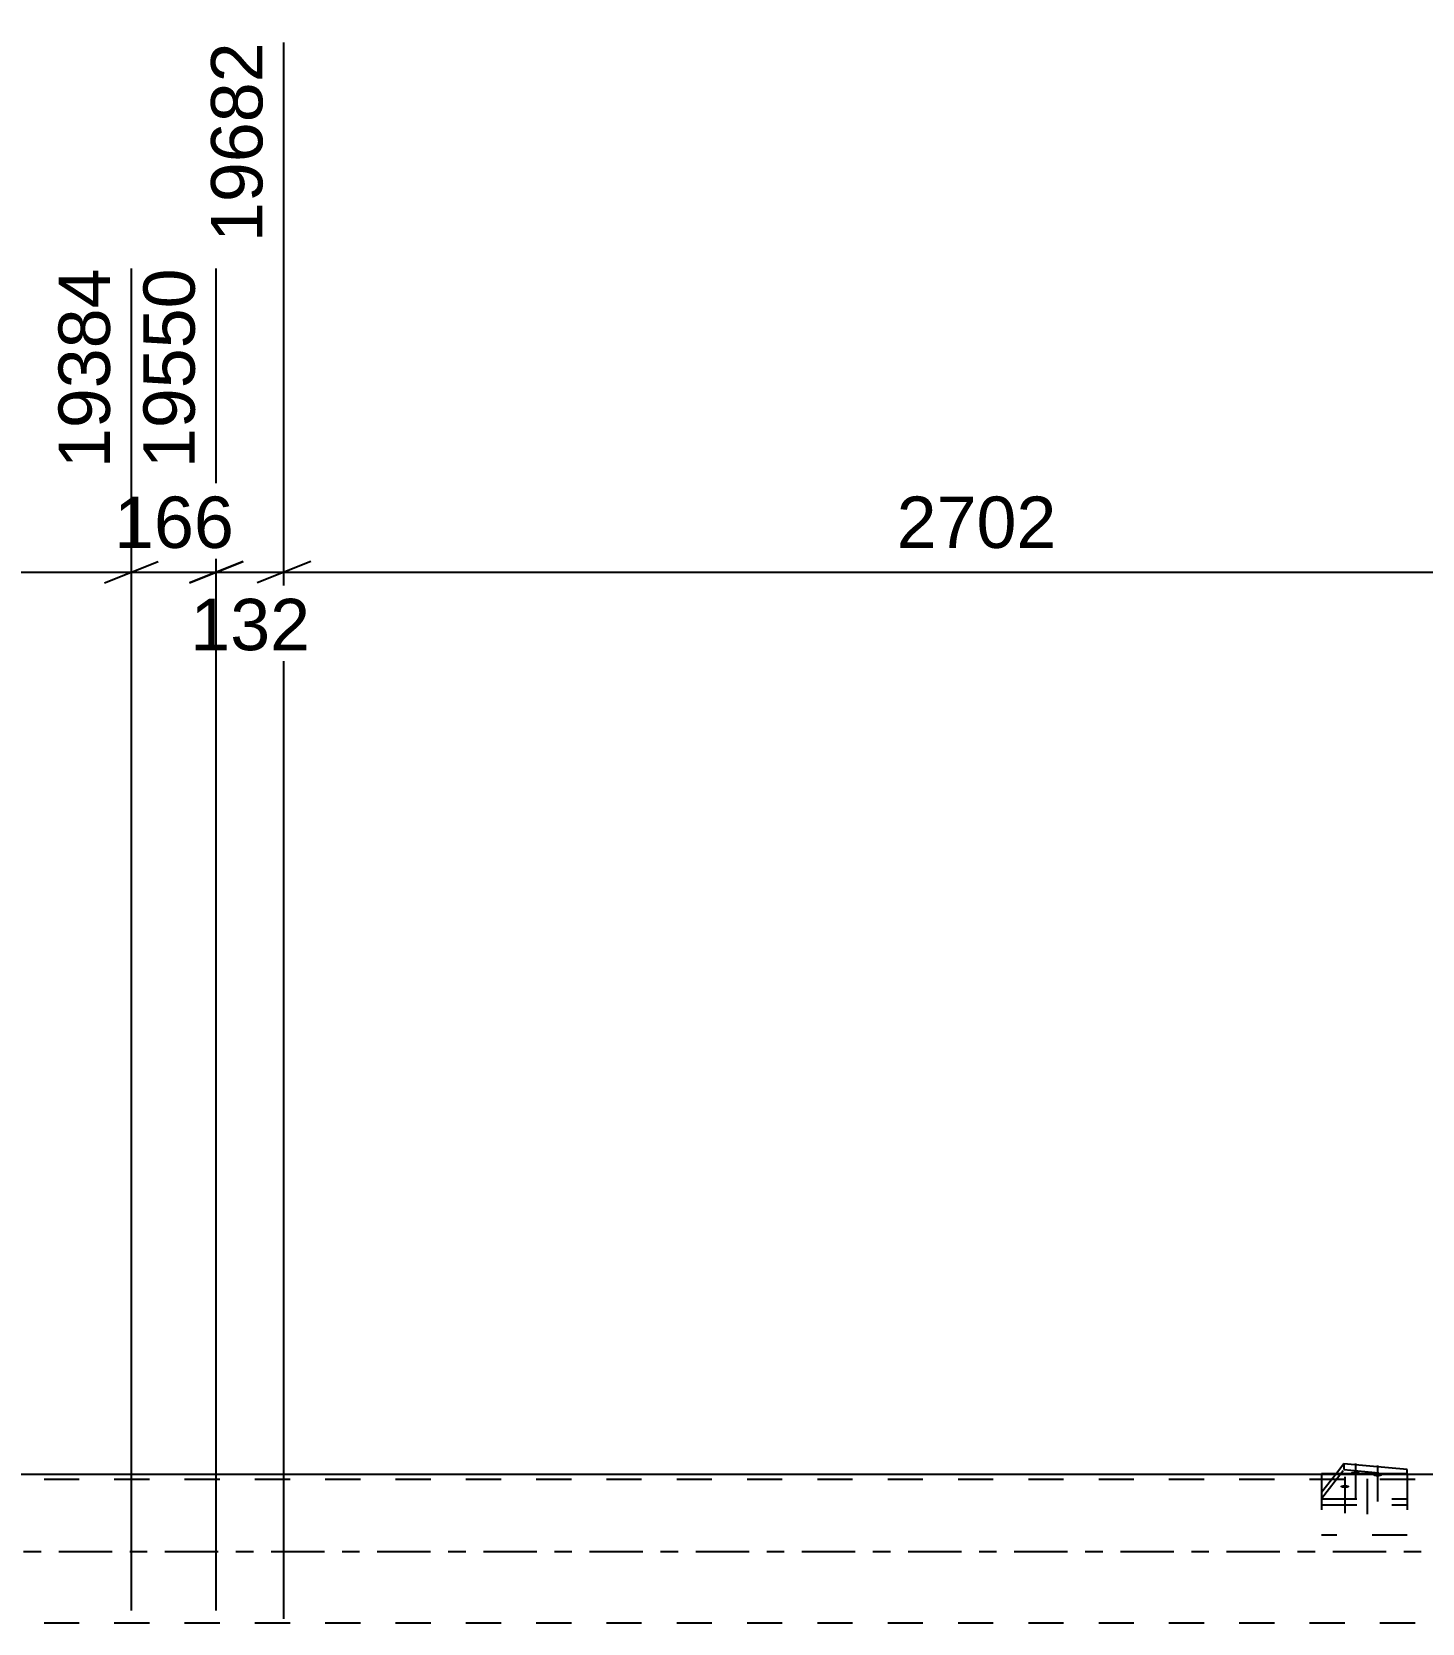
# Model space of a CAD drawing. Header units: millimetres. Extents: x -2250 to 594, y 0 to 1057.
# Drawn here: x -617.5 to -539.9, y 642.5 to 731.2 of the extents above; entities that cross this region are included whole.
import ezdxf

# ---------------------------------------------------------------- set-up
doc = ezdxf.new("R2010")
doc.units = ezdxf.units.MM
doc.linetypes.add('DXK_LINE_DOT2', pattern=[3.9198, 1.9599, -1.9599])
doc.linetypes.add('DXK_LINE_DOT3', pattern=[5.9187, 2.979, -0.9799, 0.9799, -0.9799])
doc.styles.add('Arial', font='ARIAL.TTF', dxfattribs={"height": 0.2})

# ---------------------------------------------------------------- blocks, each defined once
blk = doc.blocks.new('Part-761553754-5336 - 5222')
at = {"color": 7, "linetype": 'DXK_LINE_DOT2'}
for p, q in [((-545.552, 649.487), (-544.305, 651.093)), ((-544.305, 651.415), (-544.305, 651.093)), ((-544.305, 651.093), (-540.776, 650.771)), ((-544.725, 650.874), (-545.552, 649.809)), ((-540.776, 650.874), (-540.776, 649.133)), ((-545.552, 649.809), (-545.552, 649.133)), ((-545.552, 649.455), (-540.776, 649.455)), ((-545.552, 649.133), (-540.776, 649.133))]:
    blk.add_line(p, q, dxfattribs=at)
at = {"color": 2, "linetype": 'Continuous'}
for p, q in [((-544.305, 651.415), (-544.725, 650.874)), ((-540.776, 651.094), (-544.305, 651.415)), ((-540.776, 650.874), (-540.776, 651.094))]:
    blk.add_line(p, q, dxfattribs=at)
blk = doc.blocks.new('Bolt-761553754-5337 - 5222')
at = {"linetype": 'Continuous'}
for points in [[(-544.256, 650.059), (-544.309, 650.061), (-544.36, 650.066), (-544.407, 650.075), (-544.447, 650.088), (-544.478, 650.103), (-544.5, 650.119), (-544.511, 650.137), (-544.511, 650.156), (-544.5, 650.174), (-544.478, 650.191), (-544.447, 650.205), (-544.407, 650.218), (-544.36, 650.227), (-544.309, 650.233), (-544.256, 650.234), (-544.202, 650.233), (-544.151, 650.227), (-544.104, 650.218), (-544.064, 650.205), (-544.033, 650.191), (-544.011, 650.174), (-544, 650.156), (-544, 650.137), (-544.011, 650.119), (-544.033, 650.103), (-544.064, 650.088), (-544.104, 650.075), (-544.151, 650.066), (-544.202, 650.061)], [(-543.669, 650.814), (-543.722, 650.816), (-543.773, 650.822), (-543.82, 650.831), (-543.86, 650.843), (-543.891, 650.858), (-543.913, 650.875), (-543.924, 650.893), (-543.924, 650.911), (-543.913, 650.929), (-543.891, 650.946), (-543.86, 650.961), (-543.82, 650.973), (-543.773, 650.982), (-543.722, 650.988), (-543.669, 650.99), (-543.615, 650.988), (-543.564, 650.982), (-543.517, 650.973), (-543.477, 650.961), (-543.446, 650.946), (-543.424, 650.929), (-543.413, 650.911), (-543.413, 650.893), (-543.424, 650.875), (-543.446, 650.858), (-543.477, 650.843), (-543.517, 650.831), (-543.564, 650.822), (-543.615, 650.816)], [(-542.426, 650.701), (-542.479, 650.703), (-542.531, 650.709), (-542.577, 650.718), (-542.617, 650.73), (-542.649, 650.745), (-542.671, 650.762), (-542.682, 650.78), (-542.682, 650.798), (-542.671, 650.816), (-542.649, 650.833), (-542.617, 650.848), (-542.577, 650.86), (-542.531, 650.87), (-542.479, 650.875), (-542.426, 650.877), (-542.373, 650.875), (-542.321, 650.87), (-542.275, 650.86), (-542.235, 650.848), (-542.203, 650.833), (-542.181, 650.816), (-542.17, 650.798), (-542.17, 650.78), (-542.181, 650.762), (-542.203, 650.745), (-542.235, 650.73), (-542.275, 650.718), (-542.321, 650.709), (-542.373, 650.703)]]:
    blk.add_hatch(color=1, dxfattribs=at).paths.add_polyline_path(points)
at = {"color": 1, "linetype": 'Continuous'}
for p, q in [((-543.669, 651.439), (-543.669, 649.425)), ((-542.426, 651.326), (-542.426, 649.313)), ((-544.256, 650.684), (-544.256, 648.67))]:
    blk.add_line(p, q, dxfattribs=at)
at = {"color": 1, "linetype": 'DXK_LINE_DOT2'}
blk.add_line((-543.013, 650.571), (-543.013, 648.557), dxfattribs=at)
blk = doc.blocks.new('Part-761553754-5669 - 5222')
at = {"color": 7, "linetype": 'DXK_LINE_DOT2'}
for p, q in [((-461.943, 650.532), (-1130.883, 650.532)), ((-461.943, 642.532), (-1130.883, 642.532))]:
    blk.add_line(p, q, dxfattribs=at)
at = {"color": 2, "linetype": 'Continuous'}
blk.add_line((-520.998, 650.818), (-689.569, 650.818), dxfattribs=at)
at = {"color": 7, "linetype": 'DXK_LINE_DOT3'}
blk.add_line((-1130.883, 646.532), (-461.943, 646.532), dxfattribs=at)
blk = doc.blocks.new('Part-761553754-5933 - 5222')
at = {"color": 2, "linetype": 'Continuous'}
for p, q in [((-545.552, 650.874), (-545.552, 650.818)), ((-545.552, 650.874), (-540.776, 650.874)), ((-540.776, 650.874), (-540.776, 650.818))]:
    blk.add_line(p, q, dxfattribs=at)
at = {"color": 7, "linetype": 'DXK_LINE_DOT2'}
for p, q in [((-545.552, 650.818), (-545.552, 647.445)), ((-540.776, 650.818), (-540.776, 647.445)), ((-540.776, 647.445), (-545.552, 647.445))]:
    blk.add_line(p, q, dxfattribs=at)
blk = doc.blocks.new('StraightDimension-761553754-7330 - 5222')
at = {"color": 7, "linetype": 'Continuous'}
for p, q in [((-603.398, 642.774), (-603.398, 730.63)), ((-526.188, 643.246), (-526.188, 718.03)), ((-601.898, 701.712), (-604.898, 700.512)), ((-527.688, 700.512), (-524.688, 701.712)), ((-603.398, 701.112), (-526.188, 701.112))]:
    blk.add_line(p, q, dxfattribs=at)
at = {"color": 0, "linetype": 'Continuous'}
blk.add_wipeout([(-526.788, 718.63), (-530.988, 718.63), (-530.988, 706.312), (-526.788, 706.312)], dxfattribs=at)
at = {"color": 0}
blk.add_wipeout([(-559.746, 701.862), (-559.746, 706.062), (-569.84, 706.062), (-569.84, 701.862)], dxfattribs=at)
at = {"color": 3, "linetype": 'Continuous', "style": 'Arial'}
blk.add_text('22384', height=2.8652, rotation=90.00021, dxfattribs=at).set_placement((-527.388, 706.912))
at = {"color": 3, "style": 'Arial'}
blk.add_text('2702', height=2.8652, dxfattribs=at).set_placement((-569.24, 702.462))
blk = doc.blocks.new('StraightDimension-761553754-7352 - 5222')
at = {"color": 7, "linetype": 'Continuous'}
for p, q in [((-603.398, 642.774), (-603.398, 730.63)), ((-607.169, 643.246), (-607.169, 718.03)), ((-608.669, 700.512), (-605.669, 701.712)), ((-601.898, 701.712), (-604.898, 700.512)), ((-607.169, 701.112), (-603.398, 701.112))]:
    blk.add_line(p, q, dxfattribs=at)
at = {"color": 0, "linetype": 'Continuous'}
blk.add_wipeout([(-603.998, 731.23), (-608.198, 731.23), (-608.198, 718.912), (-603.998, 718.912)], dxfattribs=at)
at = {"color": 3, "linetype": 'Continuous', "style": 'Arial'}
blk.add_text('19682', height=2.8652, rotation=90.00021, dxfattribs=at).set_placement((-604.598, 719.512))
at = {"color": 0}
blk.add_wipeout([(-601.348, 696.162), (-601.348, 700.362), (-609.219, 700.362), (-609.219, 696.162)], dxfattribs=at)
at = {"color": 3, "style": 'Arial'}
blk.add_text('132', height=2.8652, dxfattribs=at).set_placement((-608.619, 696.762))
blk = doc.blocks.new('StraightDimension-761553754-7132 - 5222')
at = {"color": 7, "linetype": 'Continuous'}
for p, q in [((-611.902, 643.246), (-611.902, 718.03)), ((-607.169, 643.246), (-607.169, 718.03)), ((-613.402, 700.512), (-610.402, 701.712)), ((-605.669, 701.712), (-608.669, 700.512)), ((-611.902, 701.112), (-607.169, 701.112))]:
    blk.add_line(p, q, dxfattribs=at)
at = {"color": 0}
blk.add_wipeout([(-605.6, 701.862), (-605.6, 706.062), (-613.471, 706.062), (-613.471, 701.862)], dxfattribs=at)
at = {"color": 3, "style": 'Arial'}
blk.add_text('166', height=2.8652, dxfattribs=at).set_placement((-612.871, 702.462))
at = {"color": 0, "linetype": 'Continuous'}
blk.add_wipeout([(-607.769, 718.63), (-611.969, 718.63), (-611.969, 706.312), (-607.769, 706.312)], dxfattribs=at)
at = {"color": 3, "linetype": 'Continuous', "style": 'Arial'}
blk.add_text('19550', height=2.8652, rotation=90.00021, dxfattribs=at).set_placement((-608.369, 706.912))
blk = doc.blocks.new('StraightDimension-761553754-7147 - 5222')
at = {"color": 7, "linetype": 'Continuous'}
for p, q in [((-689.112, 642.774), (-689.112, 730.63)), ((-611.902, 643.246), (-611.902, 718.03)), ((-687.612, 701.712), (-690.612, 700.512)), ((-613.402, 700.512), (-610.402, 701.712)), ((-689.112, 701.112), (-611.902, 701.112))]:
    blk.add_line(p, q, dxfattribs=at)
at = {"color": 0, "linetype": 'Continuous'}
blk.add_wipeout([(-612.502, 718.63), (-616.702, 718.63), (-616.702, 706.312), (-612.502, 706.312)], dxfattribs=at)
at = {"color": 0}
blk.add_wipeout([(-645.46, 701.862), (-645.46, 706.062), (-655.554, 706.062), (-655.554, 701.862)], dxfattribs=at)
at = {"color": 3, "linetype": 'Continuous', "style": 'Arial'}
blk.add_text('19384', height=2.8652, rotation=90.00021, dxfattribs=at).set_placement((-613.102, 706.912))
at = {"color": 3, "style": 'Arial'}
blk.add_text('2702', height=2.8652, dxfattribs=at).set_placement((-654.954, 702.462))

msp = doc.modelspace()

# ---------------------------------------------------------------- block references
for name in ['Part-761553754-5336 - 5222', 'Bolt-761553754-5337 - 5222', 'Part-761553754-5669 - 5222', 'Part-761553754-5933 - 5222']:
    msp.add_blockref(name, (0, 0))

# ---------------------------------------------------------------- next in the draw order: block references
msp.add_blockref('StraightDimension-761553754-7330 - 5222', (0, 0))

# ---------------------------------------------------------------- next in the draw order: block references
msp.add_blockref('StraightDimension-761553754-7352 - 5222', (0, 0))

# ---------------------------------------------------------------- next in the draw order: block references
msp.add_blockref('StraightDimension-761553754-7132 - 5222', (0, 0))

# ---------------------------------------------------------------- next in the draw order: block references
msp.add_blockref('StraightDimension-761553754-7147 - 5222', (0, 0))

doc.saveas('drawing.dxf')
